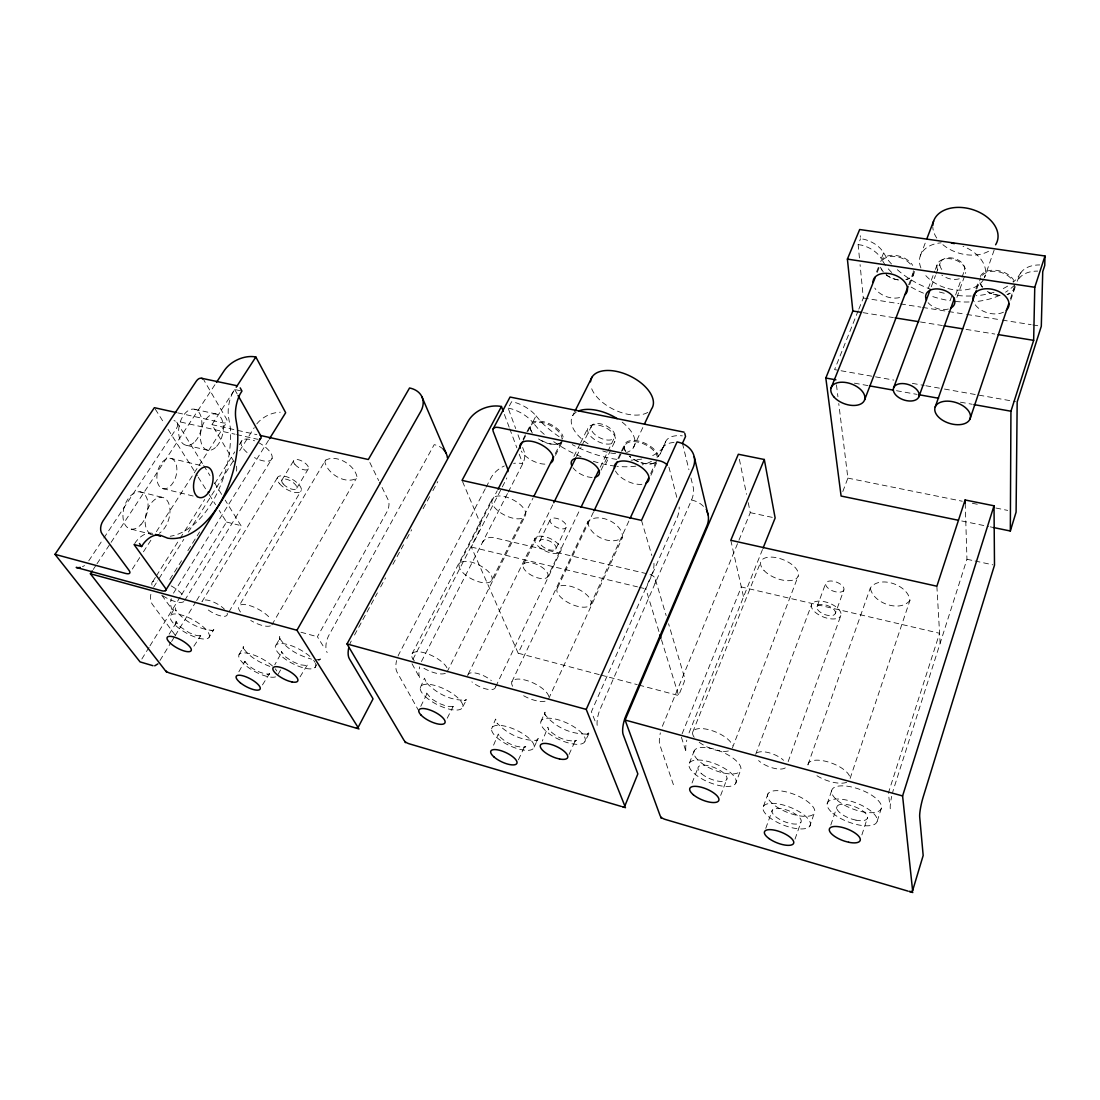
<?xml version="1.0" encoding="UTF-8"?>
<svg xmlns="http://www.w3.org/2000/svg" width="1100" height="1100" viewBox="0 0 1100 1100"><rect width="100%" height="100%" fill="white"/><g stroke="black" fill="none" stroke-linecap="round" stroke-linejoin="round"><path stroke-width="0.75" stroke-dasharray="5 3.75" d="M175.959 623.178L175.931 621.143L179.369 626.285L189.282 632.789L196.749 635.607L201.369 635.841L199.416 636.24L200.778 635.635L192.514 648.271M587.936 521.524C588.197 535.631 611.957 546.714 622.586 537.309C622.765 523.105 598.331 511.72 587.936 521.524L511.844 681.876M965.223 503.36L966.955 559.254L893.681 788.851A15.111 2.516 -76.7 0 0 892.622 792.495M877.195 821.232L881.444 807.991M861.878 834.914L867.57 817.396M1010.46 298.691L1013.746 288.929M807.991 764.555L870.348 587.895C879.725 574.956 908.298 584.994 909.947 600.352L849.915 779.034A22.234 8.979 20.8 0 0 828.039 761.915A22.234 8.979 20.8 0 0 808.28 766.92M1010.721 300.19L1014.379 289.327M1017.156 281.298L1020.841 272.772A26.001 17.188 14 0 1 1039.706 264.935M830.803 825.069L837.196 806.121M827.159 803.88L831.614 790.831M325.504 460.199L324.871 462.041C327.772 473.949 344.988 484.385 356.276 478.514L356.978 476.712C354.351 464.695 336.696 454.025 325.504 460.199L238.989 606.018M809.806 826.141A25.272 9.515 21.5 0 0 779.872 804.196A25.272 9.515 21.5 0 0 770.357 818.084A25.272 9.515 21.5 0 0 809.806 826.141L814.179 813.45A25.163 9.639 21.5 0 0 784.424 791.491A25.163 9.639 21.5 0 0 774.854 805.599A25.163 9.639 21.5 0 0 814.179 813.45M795.011 839.121L800.869 822.332A15.551 5.857 21.5 0 0 782.361 808.83A15.551 5.857 21.5 0 0 776.628 817.438A15.551 5.857 21.5 0 0 800.869 822.332M994.139 250.14L984.541 277.516A33.907 22.55 17.2 0 0 963.009 246.208M975.947 288.764L978.656 281.077M976.731 289.163L980.719 277.86M955.611 294.993L961.441 278.836M962.019 277.228L964.356 270.765M788.136 761.681L840.812 615.574A15.62 7.521 20.7 0 0 821.26 601.191A15.62 7.521 20.7 0 0 816.571 613.346A15.62 7.521 20.7 0 0 840.812 615.574M765.765 828.355L772.324 810.15M956.904 297.413L964.37 276.664M951.679 296.271L950.056 300.726A77.949 52.566 17.3 0 1 931.081 296.051M763.428 806.355L767.992 793.787M835.326 613.511A9.762 4.702 20.7 0 0 823.075 604.533A9.762 4.702 20.7 0 0 820.188 612.15A9.762 4.702 20.7 0 0 835.326 613.511L843.865 589.985A9.666 4.785 20.5 0 0 831.737 581.02A9.666 4.785 20.5 0 0 828.809 588.761A9.666 4.785 20.5 0 0 843.865 589.985M817.053 606.664L825.729 583.234M928.249 288.489L934.766 271.067M935.357 269.472L937.131 264.729M755.659 754.407L811.58 604.615M931.274 286.784L935.468 275.536M936.059 273.928L940.253 262.694M842.793 491.562L847.88 478.115L838.75 403.521M735.611 783.503A25.286 9.749 22.6 0 0 705.581 760.87A25.286 9.749 22.6 0 0 696.465 775.321A25.286 9.749 22.6 0 0 735.611 783.503L740.355 770.907A25.176 9.872 22.5 0 0 710.504 748.247A25.176 9.872 22.5 0 0 701.319 762.919A25.176 9.872 22.5 0 0 740.355 770.907M720.665 795.41L727.018 778.718M908.669 284.845L912.959 273.666M920.26 256.011L926.324 240.157M732.407 747.973L798.188 576.07M909.7 284.666L913.729 274.12M692.051 783.008L697.95 767.951M689.356 763.18L694.306 750.695M877.223 272.415L879.739 266.076M762.492 549.546L688.957 733.081A14.383 4.056 -75.6 0 0 687.748 736.491M858.192 310.722L834.598 369.614L893.764 380.078M858.839 309.127L863.294 297.99L860.076 264.619M885.431 265.485L881.306 258.679L883.644 252.808A24.42 16.143 20.4 0 0 864.077 239.305L860.544 238.755L860.255 235.675M692.711 732.16L760.732 561.894M876.535 271.975L878.914 265.994M638.921 685.08L678.618 695.558L684.283 681.752L684.516 677.504L668.566 623.727M859.43 257.95L858.138 244.599L860.544 238.755M748.234 502.645L750.282 512.655L662.544 725.876A14.286 4.249 -75.5 0 0 661.32 729.273M657.016 457.394A79.131 42.116 26.3 0 0 660.275 453.832L665.582 441.788A26.07 13.984 24 0 1 682.344 435.861M660.275 453.832L665.582 441.788M584.884 741.606A24.172 9.116 24.7 0 0 555.995 719.194A24.172 9.116 24.7 0 0 548.254 733.026A24.172 9.116 24.7 0 0 584.884 741.606L589.82 731.899L587.056 734.415L588.83 733.232L585.406 734.209L586.341 734.085C570.212 733.947 555.473 727.279 545.201 714.876L545.751 715.688L544.459 712.511L544.761 714.656L545.036 712.14L541.104 721.146M658.941 631.538L645.824 588.857L677.201 517.495A8.814 2.846 -77.7 0 0 679.168 507.031M569.03 754.476L575.465 740.314L574.558 741.51L576.386 740.3L574.461 741.07L575.465 740.946C564.795 741.345 555.692 736.945 548.254 729.149L548.776 729.933L547.896 727.21L542.286 741.111M534.119 747.079L538.202 738.457L536.415 741.276L538.78 739.186L536.071 740.396L537.048 740.273C521.634 741.111 507.279 733.824 497.076 723.126L497.558 723.869L495.578 719.07L491.604 728.819M548.625 698.844L622.586 537.309M650.911 475.283L656.961 462.069M518.444 759.852L524.15 747.423L523.435 748.577L525.827 746.474L524.123 747.23L525.099 747.106C514.869 747.546 505.711 742.803 498.987 735.872L499.469 736.629L498.314 734.003L492.154 748.523M590.411 604.986A18.617 8.264 25.2 0 0 570.46 586.259A18.617 8.264 25.2 0 0 561.234 597.658A18.617 8.264 25.2 0 0 590.411 604.986L629.406 519.901M650.678 473.495L656.356 461.12M633.215 447.92L643.087 426.951M617.952 458.562L620.716 452.732M621.404 451.275L624.168 445.445M557.562 587.744L594.041 510.812M618.846 458.507L621.761 452.348M622.49 450.808L625.405 444.661M605.495 464.502L608.63 457.957M599.225 674.602L518.169 653.207L524.411 640.159M547.58 576.909A13.626 6.091 25.9 0 0 532.675 563.049A13.626 6.091 25.9 0 0 526.46 571.725A13.626 6.091 25.9 0 0 547.58 576.909L580.223 508.942M600.243 467.225L614.322 437.882A12.884 6.793 25.9 0 0 600.669 423.844A12.884 6.793 25.9 0 0 594.014 433.675A12.884 6.793 25.9 0 0 614.322 437.882M495.715 686.661L560.546 551.54A14.383 6.655 25.9 0 0 544.899 536.69A14.383 6.655 25.9 0 0 538.161 546.191A14.383 6.655 25.9 0 0 560.546 551.54M601.054 470.181L614.886 441.306A15.056 7.92 25.9 0 0 598.276 425.081A15.056 7.92 25.9 0 0 591.346 436.947A15.056 7.92 25.9 0 0 614.886 441.306M555.789 549.024A8.992 4.152 25.9 0 0 545.971 539.756A8.992 4.152 25.9 0 0 541.805 545.71A8.992 4.152 25.9 0 0 555.789 549.024L566.115 527.615A8.91 4.235 25.9 0 0 556.435 518.32A8.91 4.235 25.9 0 0 552.214 524.398A8.91 4.235 25.9 0 0 566.115 527.615M462.784 706.681L466.812 699.38L464.241 700.59L466.166 700.081C450.656 700.975 436.384 693.289 426.154 682.426L426.607 683.169L424.49 678.178L420.241 687.871M539.908 540.678L550.371 519.31M573.898 456.418L579.851 444.331M580.607 442.819L588.06 427.694M468.132 674.259L535.136 538.161M447.219 718.218L453.159 706.503L452.1 707.52L453.915 706.406L446.957 706.338L438.68 703.244L431.145 698.582L426.676 693.055L426.882 695.159L426.993 693.674L420.31 707.3M523.518 564.273L553.025 504.268M576.482 456.569L581.02 447.342M581.776 445.803L591.621 425.796M491.645 580.594A18.164 7.865 26.8 0 0 471.268 562.114A18.164 7.865 26.8 0 0 463.897 573.623A18.164 7.865 26.8 0 0 491.645 580.594L533.033 498.011M555.252 453.654L561.385 441.43M447.026 672.059L525.044 516.202A18.59 8.745 26.8 0 0 504.749 496.65A18.59 8.745 26.8 0 0 496.334 509.341A18.59 8.745 26.8 0 0 525.044 516.202M555.486 455.331L561.605 443.094M572.66 415.704L574.145 412.748M909.947 600.352C900.226 612.865 872.479 603.089 870.348 587.895M507.485 493.57L422.043 660.357A13.447 5.83 -74 0 0 420.681 663.479M508.255 492.058L522.913 463.43A8.291 3.438 -77.9 0 0 524.329 452.045L522.596 447.342M412.899 659.395L478.046 533.115A8.635 3.713 -76.5 0 0 479.462 521.359L462.041 480.397M518.169 653.207L471.322 547.044L506 479.806A8.442 3.561 -77.6 0 0 506.811 477.936M412.087 653.757L492.277 498.726M523.077 439.257L526.226 433.166M527.01 431.654L530.942 424.036M459.484 563.75L497.228 490.737M523.188 440.536L527.12 432.933M527.904 431.406L531.053 425.329M544.252 434.362A79.131 42.116 26.3 0 1 538.134 428.752L532.689 422.317L536.03 415.841A24.97 12.829 27.7 0 0 514.924 402.435L511.596 401.734L508.172 408.169L515.68 428.546M485.279 488.771L398.97 654.074A13.365 5.967 -73.8 0 0 397.595 657.168M486.076 487.259L490.82 478.156A24.997 19.236 -21.1 0 1 504.322 465.96M354.516 635.044L377.382 592.928M380.641 586.919L385.55 577.885M392.893 564.355L403.507 544.803M406.78 538.78L411.675 529.76M423.101 508.695L429.632 496.664M432.905 490.641L437.8 481.621M314.93 667.645L316.511 664.757M323.029 645.851L317.419 636.735L387.035 511.679A8.429 4.07 -76.3 0 0 388.3 500.17L379.431 482.103M300.066 676.844L307.257 665.101L306.048 665.926L307.01 665.555L299.998 664.785L292.091 661.334L285.093 656.576L281.353 651.42L281.971 653.221L281.738 652.19L274.752 664.84M280.569 669.941L277.42 675.538A21.835 7.329 28.3 0 1 248.022 667.288A21.835 7.329 28.3 0 1 246.111 653.015A21.835 7.329 28.3 0 1 276.815 671.014M262.46 684.915L269.555 673.558L267.685 674.987L269.459 673.998L267.548 674.3L268.455 674.231C259.669 673.393 250.291 668.388 244.86 661.43L245.272 662.214L244.571 660.495L244.64 662.475L244.805 661.224L237.903 673.461M276.141 644.916L280.239 637.725L279.4 639.636L279.689 636.57L280.252 639.265L279.785 638.426C286.894 649.798 299.736 655.765 311.534 659.148M271.906 624.869L356.276 478.514M239.03 654.692L243.485 646.773L243.21 648.821L243.141 646.855L244.255 649.591L243.843 648.821C250.25 657.773 260.26 662.805 271.274 666.957M228.992 611.779L301.249 490.518M296.752 488.166L308.454 468.627M209.069 637.326A22.124 7.397 29.1 0 0 183.37 615.574A22.124 7.397 29.1 0 0 176.866 626.615A22.124 7.397 29.1 0 0 209.069 637.326L213.867 629.571L212.231 630.877L214.032 629.929L211.049 630.438L211.97 630.396C198.192 629.049 184.085 621.156 175.601 610.143L176 610.926L175.203 606.925L170.39 615.835M281.765 480.315L293.576 460.831M277.255 477.964L201.988 601.659A14.273 4.978 29.1 0 1 210.966 601.054A14.273 4.978 29.1 0 1 224.51 609.29M159.995 660.481L170.72 642.923M171.614 641.465L174.295 637.079M175.189 635.621L195.745 601.975M196.639 600.504L241.656 526.763L225.211 500.17M169.153 634.232L176.014 623.054M184.759 600.27L272.071 458.425A17.641 7.535 30.7 0 0 258.72 442.695M141.859 658.996L149.064 647.336M149.958 645.879L180.579 596.337M181.486 594.88L226.518 522.033L219.202 510.455M268.524 440.289L173.772 592.707A12.581 7.219 -71.8 0 0 172.301 595.581M169.84 579.466L181.555 560.739M187.866 550.674L199.595 531.946M240.515 390.748L234.685 389.524L232.829 392.466A25.809 14.809 -77.5 0 0 228.718 418.165L230.244 427.13A82.624 49.693 -75.5 0 1 170.239 536.25M153.601 587.221L158.18 579.961M159.088 578.518L183.796 539.344M188.375 532.084L234.135 459.539M239.621 450.835L254.265 427.625M152.694 581.694L155.43 577.362M156.351 575.919L179.149 539.852M180.07 538.409L204.696 499.469M214.734 483.601L234.809 451.866M239.374 444.647L242.11 440.316M132.344 569.044L139.741 557.549M143.44 551.788L151.772 538.849M156.406 531.658L226.724 422.373M134.695 543.592L135.946 541.654A27.72 16.596 -72.2 0 1 152.584 533.335M234.094 461.862L211.929 424.655L235.29 388.658M93.225 569.484L96.044 565.194M96.993 563.777L110.165 543.771M111.1 542.341L215.559 383.763M88.756 560.808L102.905 539.454M103.854 538.024L176.509 428.381A8.484 5.761 -28.9 0 0 173.979 420.544M1020.841 272.772L1016.758 278.85A77.742 52.676 17.2 0 1 1013.155 282.164M318.904 660.426L320.389 658.914L318.065 660.014M319 659.656L319.99 659.574L316.25 659.821M858.138 244.599L861.671 245.163A24.489 16.115 20.5 0 1 881.306 258.679M863.294 297.99L898.893 303.655M900.598 303.916L920.934 307.147M922.639 307.423L965.016 314.16M966.707 314.421L1000.615 319.811M1002.306 320.086L1031.126 324.665M1032.831 324.926L1039.61 326.012M862.977 312.647L893.393 317.584M920.439 321.97L942.398 325.531M966.061 329.381L994.785 334.043M912.354 383.364L924.192 385.467M925.884 385.756L942.782 388.754M944.474 389.056L1015.479 401.61M854.425 383.158L867.9 385.578M896.5 390.706L916.699 394.322M960.451 402.174L972.235 404.277M847.88 478.115L962.266 501.229M972.359 503.264L977.405 504.281M995.912 508.021L1007.683 510.4M961.744 520.974L988.543 526.501M990.22 526.845L993.575 527.546M508.172 408.169L511.514 408.884A25.039 12.774 27.6 0 1 532.689 422.317M750.282 512.655L773.479 517.632M966.955 559.254L973.431 560.656M975.054 561L992.874 564.836M194.425 409.228L216.081 413.985M177.705 412.857L222.695 422.826A8.676 3.726 31.5 0 0 226.586 419.086L203.981 380.243M211.929 424.655L256.85 434.665M180.702 422.056L235.029 434.225M236.679 434.596L256.438 439.024A8.635 3.74 30.9 0 0 258.156 439.257M186.285 445.28L207.9 450.271M171.105 458.466A15.634 9.46 -74.8 0 1 172.604 483.395A15.634 9.46 -74.8 0 1 156.901 478.692A15.634 9.46 -74.8 0 1 171.105 458.466L200.915 465.479M646.676 573.678L493.377 537.529A8.566 6.738 -23.4 0 0 482.391 542.548M471.322 547.044L637.519 586.864M639.183 587.263L645.824 588.857M162.8 488.62L197.574 497.104M139.892 491.837L161.961 497.283M226.518 522.033L239.071 525.168M131.368 529.183L153.395 534.848M600.875 675.043L637.271 684.64M300.933 632.225L317.419 636.735M536.03 415.841L541.447 422.29A78.911 42.309 26.3 0 0 562.334 438.804M175.175 635.154L152.171 604.065A12.512 7.315 -71.6 0 1 151.071 593.189M161.755 595.155L172.287 609.648A12.581 7.219 -71.8 0 1 171.256 598.716M155.279 409.131L164.409 423.61M168.066 429.399L197.285 475.723M198.206 477.166L208.244 493.089M209.165 494.533L215.559 504.666M176.77 422.139L202.785 464.049M203.692 465.493L209.962 475.599M214.459 482.831L221.636 494.381M883.644 252.808L887.755 259.627A77.742 52.676 17.2 0 0 894.011 266.599M234.685 389.524L237.188 393.951M419.004 711.287L396.949 671.949A13.365 5.967 -73.8 0 1 396.578 660.536M412.033 663.754L419.953 678.329A13.447 5.83 -74 0 1 419.664 666.875M369.82 462.522L378.689 480.59M595.018 720.871L591.401 711.741L651.956 574.076A9.034 2.97 -77 0 0 653.675 561.852M673.42 784.699L659.808 744.851A14.286 4.249 -75.5 0 1 660.344 732.889M504.405 414.453L509.149 427.158M509.74 428.752L516.849 447.81M519.214 454.176L522.775 463.705A24.997 19.236 -21.1 0 0 513.604 463.348M517.99 434.803L519.723 439.505M661.471 639.746L678.618 695.558M655.504 579.714L666.146 615.574M641.493 520.382L651.805 555.473M676.803 497.324L669.158 467.981A9.034 4.73 24.5 0 0 668.511 466.51M682.454 443.328L688.93 469.741M690.951 477.991L693.385 487.891A8.649 2.736 -78 0 1 691.68 499.716L600.243 708.909A14.066 4.675 -75.1 0 0 597.685 727.622M730.799 540.293L743.531 596.86M739.379 459.264L746.529 494.299M836.468 384.862L837.925 396.743M889.46 802.093L888.374 793.045L939.579 633.284L741.304 586.974L681.106 736.299L686.139 752.152A14.383 4.056 -75.6 0 1 686.771 740.149M936.87 586.217L940.156 643.239M650.004 574.461A8.883 7.315 -16.8 0 1 655.023 583.591M651.434 461.312A79.131 42.116 26.3 0 1 642.207 464.888M635.814 466.152A79.131 42.116 26.3 0 1 616.852 466.304M615.257 466.125A79.131 42.116 26.3 0 1 593.257 461.271M581.02 456.761A79.131 42.116 26.3 0 1 553.685 441.664M662.489 448.553A26.152 13.915 24 0 1 677.724 442.53M641.891 484.303A18.617 9.584 25 0 1 615.477 471.034M655.201 462.743A18.466 9.721 25 0 1 629.695 456.239M625.102 450.684A18.466 9.721 25 0 1 637.409 440.825A18.466 9.721 25 0 1 658.419 456.638M562.375 441.567A18.026 9.268 27 0 1 539.509 439.271M531.424 431.324A18.026 9.268 27 0 1 542.217 421.465A18.026 9.268 27 0 1 563.145 437.03M544.857 464.145A18.178 9.13 26.9 0 1 521.263 451.041M592.144 477.428A15.262 7.728 25.9 0 1 573.004 467.734M663.369 447.095A78.911 42.309 26.3 0 1 650.169 456.651M641.809 459.044A78.911 42.309 26.3 0 1 631.098 460.171M616.77 459.36A78.911 42.309 26.3 0 1 572.261 444.606M559.666 443.094A17.188 8.828 27 0 1 535.796 436.837M532.386 433.056A17.188 8.828 27 0 1 542.602 422.703A17.188 8.828 27 0 1 562.072 439.203M622.201 422.166A34.361 18.136 25.9 0 1 626.918 452.389M615.601 453.626A34.361 18.136 25.9 0 1 602.773 450.959M588.087 443.822A34.361 18.136 25.9 0 1 576.18 412.225M647.776 412.39A33.811 18.604 25.9 0 1 615.697 410.396A33.811 18.604 25.9 0 1 591.154 387.2M654.376 462.784A17.586 9.254 25 0 1 639.609 462.289M638.206 461.725A17.586 9.254 25 0 1 629.461 456.28M626.161 452.457A17.586 9.254 25 0 1 635.869 441.774A17.586 9.254 25 0 1 657.099 456.239M691.556 500.019A26.056 20.955 -14.2 0 1 706.035 509.671M545.064 701.223A20.254 7.906 25.3 0 1 521.029 694.169M512.655 686.276A20.254 7.906 25.3 0 1 526.515 680.419A20.254 7.906 25.3 0 1 548.845 696.85M445.308 673.351A19.745 7.494 26.6 0 1 421.094 666.586M414.356 660.908A19.745 7.494 26.6 0 1 424.504 652.836A19.745 7.494 26.6 0 1 447.562 670.148M495.454 686.744A15.166 5.816 25.9 0 1 486.984 689.205A15.166 5.816 25.9 0 1 471.9 681.862M467.72 675.744A15.166 5.816 25.9 0 1 476.149 673.173A15.166 5.816 25.9 0 1 491.356 680.598M270.407 625.886A18.989 6.779 28.7 0 1 250.745 620.482M240.501 612.04A18.989 6.779 28.7 0 1 247.651 605.055A18.989 6.779 28.7 0 1 270.6 618.915M315.452 663.327A22.619 7.906 28 0 1 292.847 663.685A22.619 7.906 28 0 1 277.626 643.995A22.619 7.906 28 0 1 310.599 657.058M313.651 660.344A22.619 7.906 28 0 1 314.999 662.379M227.178 613.209A14.273 4.978 29.1 0 1 221.292 616.055A14.273 4.978 29.1 0 1 207.24 609.207M183.796 601.645A18.672 6.408 29.6 0 1 162.718 595.746M152.047 585.118A18.672 6.408 29.6 0 1 157.561 580.938M171.146 585.888A18.672 6.408 29.6 0 1 183.329 595.884M272.085 458.356A17.641 7.535 30.7 0 1 254.471 457.6M247.06 452.54A17.641 7.535 30.7 0 1 241.478 441.045A17.641 7.535 30.7 0 1 254.595 440.811M256.809 423.885A23.76 16.747 -26.9 0 1 280.266 412.211M443.396 449.433A24.503 18.301 -23.8 0 0 434.211 444.647L329.024 635.016A13.117 6.38 -73.3 0 0 327.168 652.602M236.404 466.194A8.099 4.62 -75.7 0 1 235.675 474.018M349.855 644.119A13.2 6.242 -73.5 0 1 351.244 641.066M84.535 565.524A9.13 6.298 -33.7 0 1 82.459 566.692M150.714 534.036A19.332 11.633 -73.5 0 1 149.49 505.656A19.332 11.633 -73.5 0 1 168.891 503.855A19.332 11.633 -73.5 0 1 159.308 533.239M914.389 271.384A17.682 11.66 19.2 0 1 906.469 279.593M898.755 279.991A17.682 11.66 19.2 0 1 884.139 273.034M881.898 270.201A17.682 11.66 19.2 0 1 880.536 267.231M880.701 261.525A17.682 11.66 19.2 0 1 895.675 255.447A17.682 11.66 19.2 0 1 912.711 265.389M1018.793 278.877A26.07 17.16 14.1 0 1 1037.671 271.095M1007.614 286.124A77.742 52.676 17.2 0 1 1000.258 289.946M993.987 292.284A77.742 52.676 17.2 0 1 976.209 295.721M971.204 295.996A77.742 52.676 17.2 0 1 955.391 295.226M944.254 293.246A77.742 52.676 17.2 0 1 937.915 291.596M931.741 289.616A77.742 52.676 17.2 0 1 895.166 267.712M1003.503 312.166A18.453 12.004 15.9 0 1 974.504 303.683M899.553 297.577A17.834 11.578 19.3 0 1 874.789 288.076M1014.709 284.941A77.949 52.566 17.3 0 1 1005.551 292.188M999.68 295.336A77.949 52.566 17.3 0 1 974.105 301.716M969.086 301.978A77.949 52.566 17.3 0 1 953.246 301.18M923.464 293.178A77.949 52.566 17.3 0 1 910.277 286.577M891.701 272.47A77.949 52.566 17.3 0 1 886.394 266.668M1015.245 286.55A18.315 12.072 15.6 0 1 1007.545 294.511M998.14 295.24A18.315 12.072 15.6 0 1 987.305 291.459M982.341 287.21A18.315 12.072 15.6 0 1 979.729 282.246M980.293 276.457A18.315 12.072 15.6 0 1 996.518 270.353A18.315 12.072 15.6 0 1 1013.884 280.486M959.269 278.809A14.85 9.859 17.2 0 1 941.779 275.028M937.64 270.009A14.85 9.859 17.2 0 1 950.469 258.789A14.85 9.859 17.2 0 1 965.525 273.474M948.338 309.031A15.042 9.749 17.6 0 1 928.125 302.706M983.923 278.864A33.907 22.55 17.2 0 1 946.014 287.994M944.639 287.554A33.907 22.55 17.2 0 1 924.468 273.996M920.92 267.988A33.907 22.55 17.2 0 1 941.174 242.798M941.765 269.472A12.719 8.456 17.2 0 1 944.116 258.816A12.719 8.456 17.2 0 1 960.094 261.209A12.719 8.456 17.2 0 1 963.174 272.676M988.556 251.268A33.385 22.825 16.7 0 1 942.893 244.695M936.76 238.067A33.385 22.825 16.7 0 1 932.786 227.054M913.33 270.751A16.857 11.11 19.2 0 1 905.795 279.51M897.793 279.799A16.857 11.11 19.2 0 1 886.105 274.697M883.341 271.934A16.857 11.11 19.2 0 1 881.499 268.909M882.406 260.343A16.857 11.11 19.2 0 1 897.586 256.85A16.857 11.11 19.2 0 1 912.093 266.613M1014.351 285.972A17.449 11.509 15.6 0 1 1007.009 294.442M1000.202 295.322A17.449 11.509 15.6 0 1 988.79 292.201M982.548 287.004A17.449 11.509 15.6 0 1 980.815 283.938M982.369 275.275A17.449 11.509 15.6 0 1 998.69 271.81A17.449 11.509 15.6 0 1 1013.348 281.779M728.379 750.97A21.381 8.58 22.6 0 1 696.822 740.273M694.196 737.33A21.381 8.58 22.6 0 1 707.369 729.355A21.381 8.58 22.6 0 1 732.449 745.58M846.67 782.32A22.234 8.979 20.8 0 1 815.815 775.005M890.271 808.761A15.111 2.516 -76.7 0 1 891.688 796.359M785.263 767.883A16.527 6.628 21.7 0 1 758.601 760.567M756.731 752.991A16.527 6.628 21.7 0 1 769.244 752.812A16.527 6.628 21.7 0 1 783.571 760.32M176.44 622.077L175.532 624.14L176.44 622.077M855.992 820.16L852.019 819.129A16.321 6.325 20.6 0 1 838.186 805.255A16.321 6.325 20.6 0 1 864.036 811.951A16.321 6.325 20.6 0 1 855.992 820.16M425.356 696.616A23.402 8.58 26.3 0 0 461.643 708.606A23.402 8.58 26.3 0 0 437.58 686.276A23.402 8.58 26.3 0 0 425.356 696.616M496.567 737.289A23.224 8.442 25.3 0 0 532.909 748.949A23.224 8.442 25.3 0 0 509.149 727.306A23.224 8.442 25.3 0 0 496.567 737.289M294.938 464.447A8.429 3.658 30 0 0 307.904 469.411A8.429 3.658 30 0 0 300.218 460.281A8.429 3.658 30 0 0 294.938 464.447M283.168 483.904A8.497 3.589 29.9 0 0 296.216 488.936A8.497 3.589 29.9 0 0 288.406 479.848A8.497 3.589 29.9 0 0 283.168 483.904M279.51 483.67A13.585 5.747 29.9 0 0 300.382 491.741A13.585 5.747 29.9 0 0 287.925 477.207A13.585 5.747 29.9 0 0 279.51 483.67M140.965 524.562A19.223 11.811 -73.4 0 0 142.588 492.759A19.223 11.811 -73.4 0 0 122.966 514.154A19.223 11.811 -73.4 0 0 140.965 524.562M216.673 446.311A18.604 10.931 -76.5 0 0 218.501 415.058A18.604 10.931 -76.5 0 0 200.447 434.94A18.604 10.931 -76.5 0 0 216.673 446.311M195.167 441.389A18.48 11.096 -76.4 0 0 196.886 410.314A18.48 11.096 -76.4 0 0 178.654 430.004A18.48 11.096 -76.4 0 0 195.167 441.389M763.964 570.433A20.034 9.928 21.6 0 0 796.702 578.256A20.034 9.928 21.6 0 0 777.796 557.975A20.034 9.928 21.6 0 0 763.964 570.433M701.553 773.74A15.565 5.995 22.6 0 0 726.275 780.106A15.565 5.995 22.6 0 0 709.651 766.026A15.565 5.995 22.6 0 0 701.553 773.74M837.293 800.332A26.4 10.409 20.5 0 0 879.986 810.343A26.4 10.409 20.5 0 0 852.404 787.16A26.4 10.409 20.5 0 0 837.293 800.332M832.893 813.326A26.524 10.271 20.6 0 0 875.737 823.543A26.524 10.271 20.6 0 0 847.976 800.401A26.524 10.271 20.6 0 0 832.893 813.326"/><path stroke-width="1.5" d="M993.575 527.546L1010.322 531.011L1010.941 411.221L1033.656 340.354L1034.756 287.265L1045 255.998L859.678 229.515L847.399 259.105L852.844 310.998L825.825 378.029L841.101 496.045L958.389 520.273M1045 255.998L1044.739 265.471L1042.731 271.645L1041.301 326.274L1017.17 401.913L1016.098 512.105L1010.322 531.011M912.491 891.027L923.175 855.497L919.696 816.929A15.221 2.269 -76.9 0 1 923.216 796.895L994.496 565.18L994.015 505.794L965.112 499.978L936.87 586.217L730.799 540.293L764.308 459.498L738.348 454.259L625.089 720.032L660.303 816.159M912.808 892.54L909.274 891.426A5.046 1.801 20.1 0 0 912.601 890.574L902.591 795.933L994.015 505.794M969.952 419.1A18.425 10.918 17.5 0 0 947.732 401.143A18.425 10.918 17.5 0 0 940.17 418.536A18.425 10.918 17.5 0 0 969.952 419.1L1008.824 303.572M935.206 406.945L976.168 290.771M918.885 396.77A13.406 8.03 18.7 0 0 902.385 383.556A13.406 8.03 18.7 0 0 897.449 396.55A13.406 8.03 18.7 0 0 918.885 396.77L954.442 298.224M893.558 387.915L930.077 289.988M864.614 399.836L908.064 286.44M926.929 238.576L933.598 221.141M831.064 388.053L875.325 277.173M763.125 547.965L775.143 517.99L764.308 459.498M624.786 806.149L637.849 773.891L623.219 734.704A14.163 4.496 -75.3 0 1 625.845 715.88L706.915 525.827A26.056 20.955 -14.2 0 0 706.695 510.881M625.515 807.689L622.408 806.713A4.579 1.622 23.8 0 0 624.717 805.668L586.231 709.404L692.945 468.078A27.28 21.312 -14.5 0 0 677.077 441.911L641.493 520.382L462.041 480.397L501.449 406.505L503.223 411.263M682.454 443.328L685.534 436.494L684.791 433.4M630.121 518.361L648.56 478.143M644.49 423.954L651.544 408.966A33.811 18.604 25.9 0 0 628.196 375.183A33.811 18.604 25.9 0 0 590.507 381.824M594.041 510.812L617.389 461.587M580.951 507.389L598.757 470.319M553.781 502.728L575.726 458.109M533.803 496.485L553.726 456.72M574.901 411.263L592.006 377.176M498.025 489.211L522.39 442.062M357.899 727.815L372.735 699.462M493.158 428.835L510.056 397.045L684.049 432.149M404.209 740.644L347.022 643.967L468.022 421.465A26.111 19.484 -20.9 0 1 501.449 406.505M359.026 728.97L356.29 728.104A4.249 1.416 27 0 0 357.748 726.935L296.945 630.273L420.64 411.647A25.575 18.494 -23.3 0 0 409.544 387.984L368.335 459.511L260.178 435.408M269.418 438.831L285.67 412.706L255.846 356.991A24.75 16.871 -26.4 0 0 224.029 370.906L216.494 382.332M165.481 590.645L260.549 438.611M80.273 567.421A9.13 6.298 -33.7 0 1 76.175 567.421L161.37 590.673A9.185 3.149 29.8 0 0 165.124 587.744L134.062 544.555L141.611 546.535L143.495 543.62A27.775 16.514 -72.3 0 1 161.439 535.686L167.75 538.189A82.789 49.431 -75.5 0 0 237.504 428.739L235.991 419.774A25.85 14.726 -77.5 0 1 240.116 394.02L241.972 391.064L240.199 387.888M236.225 387.228L255.846 356.991M164.917 670.065L90.406 573.774L92.29 570.914M152.996 665.72L140.058 661.898L55 554.345L154.371 407.688L176.028 412.486M157.877 663.891L154.715 665.844M847.399 259.105L1034.756 287.265M852.844 310.998L861.286 312.373M895.084 317.859L918.747 321.695M944.089 325.806L962.679 328.831M998.168 334.593L1033.656 340.354M825.825 378.029L835.918 379.844M869.577 385.88L893.131 390.101M918.376 394.625L938.575 398.255M973.912 404.58L1010.941 411.221M201.754 378.304L237.064 385.743M55 554.345L125.551 573.43A9.226 3.135 30.2 0 0 129.071 570.405L101.984 533.734A9.378 5.871 -72.4 0 1 102.988 520.974L196.295 381.178A8.786 5.28 -77.7 0 1 202.978 379.005M90.406 573.774L296.945 630.273M347.022 643.967L586.231 709.404M625.089 720.032L902.591 795.933M355.396 727.898L169.757 673.076A4.084 1.265 28.8 0 1 165.44 670.629L166.499 672.1M621.362 806.451L409.131 743.779A4.317 1.458 26.4 0 1 404.649 741.207L405.419 742.679M908.036 891.124L665.28 819.431A4.634 1.65 23.2 0 1 660.646 816.736L661.045 818.18M155.54 534.394L160.311 536.264M139.48 543.524L141.611 546.535M238.026 395.436L260.535 435.366A8.635 3.74 30.9 0 1 259.559 439.106M421.877 396.701L446.174 453.351M659.959 634.824L660.962 638.096M694.224 456.789L708.07 514.773M372.982 698.706L349.346 658.749A13.2 6.242 -73.5 0 1 348.824 647.433M965.112 499.978L965.223 503.36M667.329 465.011A9.034 4.73 24.5 0 0 659.354 460.776L498.781 427.515A8.69 4.359 27.7 0 0 493.158 431.296L507.43 468.243A8.442 3.561 -77.6 0 1 507.953 471.639M520.121 448.346A18.178 9.13 26.9 0 1 539.99 444.056A18.178 9.13 26.9 0 1 550.646 462.962M614.487 468.325A18.617 9.584 25 0 1 636.048 464.131A18.617 9.584 25 0 1 645.796 483.244M571.629 465.259A15.262 7.728 25.9 0 1 579.452 458.205A15.262 7.728 25.9 0 1 596.984 467.087A15.262 7.728 25.9 0 1 595.1 477.152M578.655 410.96A34.361 18.136 25.9 0 1 617.141 418.619M443.396 449.433A24.503 18.301 -23.8 0 1 447.439 457.985M973.239 300.671A18.453 12.004 15.9 0 1 994.455 289.836A18.453 12.004 15.9 0 1 1006.253 310.31M872.974 282.178A17.834 11.578 19.3 0 1 894.795 275.055A17.834 11.578 19.3 0 1 905.218 294.539M926.434 300.08A15.042 9.749 17.6 0 1 933.185 289.218A15.042 9.749 17.6 0 1 951.692 295.02A15.042 9.749 17.6 0 1 951.211 307.835M951.473 243.114A33.907 22.55 17.2 0 1 954.388 243.623M932.786 225.541A33.385 22.825 16.7 0 1 972.263 209.481A33.385 22.825 16.7 0 1 995.596 244.778M292.091 681.973L289.121 681.202A14.011 4.744 28 0 1 272.938 668.071A14.011 4.744 28 0 1 292.201 673.118A14.011 4.744 28 0 1 292.091 681.973M559.529 758.986L556.091 758.079A14.988 5.486 24.7 0 1 540.801 744.59A14.988 5.486 24.7 0 1 563.173 750.489A14.988 5.486 24.7 0 1 559.529 758.986M848.719 842.27L844.718 841.197A16.459 6.188 20.8 0 1 830.72 827.406A16.459 6.188 20.8 0 1 856.735 834.309A16.459 6.188 20.8 0 1 848.719 842.27M421.135 715.165A14.506 5.156 26.3 0 0 443.905 723.827A14.506 5.156 26.3 0 0 430.774 710.298A14.506 5.156 26.3 0 0 421.135 715.165M493.845 756.827A14.396 5.074 25.3 0 0 516.312 764.088A14.396 5.074 25.3 0 0 501.435 750.832A14.396 5.074 25.3 0 0 493.845 756.827M170.308 643.197A13.709 4.441 29 0 0 190.822 651.076A13.709 4.441 29 0 0 176.33 637.808A13.709 4.441 29 0 0 170.308 643.197M240.24 682.701A13.53 4.4 28.2 0 0 260.067 689.15A13.53 4.4 28.2 0 0 244.241 676.197A13.53 4.4 28.2 0 0 240.24 682.701M208.849 492.154A15.799 9.226 -75.1 0 0 207.542 467.033A15.799 9.226 -75.1 0 0 193.545 487.547A15.799 9.226 -75.1 0 0 208.849 492.154M833.69 396.674A17.793 10.505 20.4 0 0 863.184 402.215A17.793 10.505 20.4 0 0 846.739 382.663A17.793 10.505 20.4 0 0 833.69 396.674M693.344 794.75A15.689 5.857 22.7 0 0 718.204 801.309A15.689 5.857 22.7 0 0 701.401 787.27A15.689 5.857 22.7 0 0 693.344 794.75M769.065 838.585A15.675 5.72 21.7 0 0 793.416 843.7A15.675 5.72 21.7 0 0 774.73 830.211A15.675 5.72 21.7 0 0 769.065 838.585"/></g></svg>
